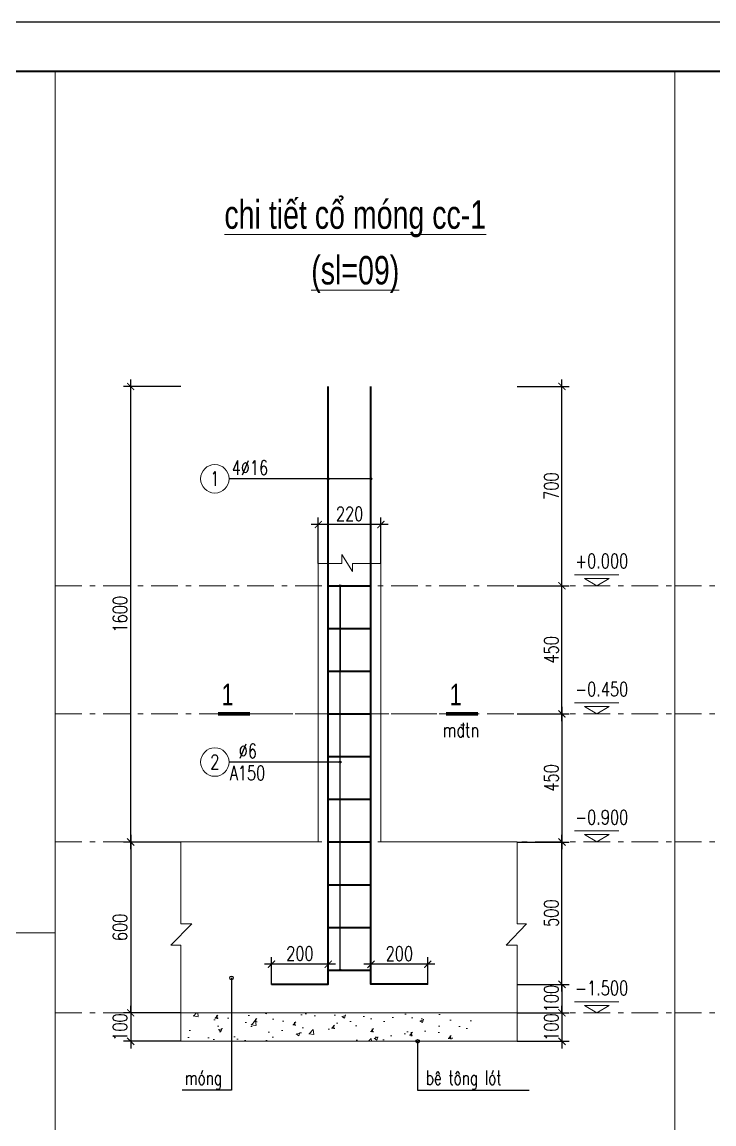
# Model space of a CAD drawing. Extents: x -1855204 to -1466800, y -1308584 to -996495.
# Drawn here: x -1684193 to -1674468, y -1071836 to -1056355 of the extents above; entities that cross this region are included whole.
import ezdxf
from ezdxf.enums import TextEntityAlignment as Align

# ---------------------------------------------------------------- set-up
doc = ezdxf.new("R2010")
doc.units = 0
doc.header["$LTSCALE"] = 150
doc.header["$PDMODE"] = 35
doc.linetypes.add('_Tim', pattern=[9, 5, -1.5, 1, -1.5])
doc.layers.get('0').update_dxf_attribs({"lineweight": 18})
doc.layers.get('Defpoints').update_dxf_attribs({"lineweight": 18})
for name, color, linetype, lineweight in [('05.Text', 253, 'Continuous', 18), ('11.Khung bo', 32, 'Continuous', 50), ('12.Khung', 36, 'Continuous', 25), ('LS-DIM', 251, 'Continuous', 13), ('LS-HATCH', 147, 'Continuous', 9), ('LS-TEXT', 60, 'Continuous', 20), ('LS-THAY', 7, 'Continuous', 20), ('LS-THEP', 3, 'Continuous', 35), ('LS-TRUC', 108, '_Tim', 9)]:
    doc.layers.add(name, color=color, linetype=linetype, lineweight=lineweight)
doc.layers.add('DIM', color=1, linetype='Continuous')
doc.styles.add('chu ghi chu', font='vntimeh.shx', dxfattribs={"width": 0.7})
doc.styles.add('DIM', font='romans.shx', dxfattribs={"width": 0.6})
doc.styles.add('KCVN-COMM', font='vnsimli.shx', dxfattribs={"width": 0.7, "height": 220})
doc.styles.add('KCVN-LEADER', font='vnromadi.shx', dxfattribs={"width": 0.7, "height": 4})
doc.styles.add('romans.shx', font='romans.shx', dxfattribs={"width": 0.75, "bigfont": 'vns.shx'})
doc.styles.add('vnsimpli', font='vnsimli.shx', dxfattribs={"width": 0.75})
doc.dimstyles.new('D25', dxfattribs={"dimscale": 0, "dimtxt": 200, "dimasz": 100, "dimexe": 100, "dimexo": 0, "dimgap": 50, "dimtad": 1, "dimdec": 0, "dimlfac": 0.25, "dimdsep": 46, "dimtxsty": 'vnsimpli', "dimblk1": 'ARCHTICK', "dimblk2": 'ARCHTICK', "dimsah": 1, "dimcen": 0, "dimdle": 100, "dimclrd": 256, "dimclre": 256, "dimclrt": 60, "dimadec": 0, "dimazin": 0, "dimtfac": 0.004, "dimtdec": 0, "dimtix": 1, "dimtmove": 2, "dimatfit": 3, "dimldrblk": 'ARCHTICK', "dimfxl": 1, "dimtolj": 1, "dimarcsym": 0})
doc.dimstyles.new('Ghi Chu', dxfattribs={"dimscale": 40, "dimtxt": 2.2, "dimasz": 1, "dimexe": 0.8, "dimexo": 0, "dimgap": 1, "dimtad": 1, "dimdec": 0, "dimzin": 0, "dimdsep": 46, "dimtxsty": 'DIM', "dimblk1": 'ARCHTICK', "dimblk2": 'ARCHTICK', "dimsah": 1, "dimcen": -0.2, "dimdle": 0.8, "dimclrd": 256, "dimclre": 256, "dimclrt": 60, "dimadec": 0, "dimazin": 0, "dimtfac": 1, "dimtdec": 0, "dimtmove": 0, "dimatfit": 3, "dimldrblk": 'ARCHTICK', "dimfxl": 1, "dimtolj": 1, "dimtzin": 0, "dimarcsym": 0})
doc.dimstyles.new('LS.GHI CHU', dxfattribs={"dimtxt": 200, "dimasz": 120, "dimexe": 120, "dimexo": 120, "dimgap": 80, "dimtad": 1, "dimdec": 0, "dimzin": 0, "dimdsep": 46, "dimtxsty": 'romans.shx', "dimblk": 'ARCHTICK', "dimcen": 0.09, "dimdle": 120, "dimclrd": 256, "dimclre": 8, "dimclrt": 7, "dimadec": 0, "dimazin": 0, "dimtfac": 1, "dimtdec": 0, "dimtofl": 0, "dimtmove": 0, "dimatfit": 3, "dimldrblk": 'ARCHTICK', "dimfxl": 1, "dimtolj": 1, "dimtzin": 0, "dimarcsym": 0})

# ---------------------------------------------------------------- blocks, each defined once
blk = doc.blocks.new('100')
at = {"layer": '11.Khung bo', "const_width": 26.7}
blk.add_lwpolyline([(1860913, -945240), (1860913, -916940), (1896063, -916940), (1896063, -945240)], close=True, dxfattribs=at)
at = {"layer": '12.Khung', "color": 1}
blk.add_lwpolyline([(1901579, -945940), (1901579, -916240), (1859580, -916240), (1859580, -945940)], close=True, dxfattribs=at)
blk = doc.blocks.new('_ArchTick')
at = {"layer": 'DIM', "color": 0, "const_width": 0.15}
blk.add_lwpolyline([(-0.5, -0.5), (0.5, 0.5)], dxfattribs=at)
blk = doc.blocks.new('*D1668')
at = {"layer": 'Defpoints', "color": 0, "transparency": 16777216}
for p in [(-1681960, -1067875), (-1682666, -1070275), (-1681960, -1070275)]:
    blk.add_point(p, dxfattribs=at)
at = {"layer": 'LS-DIM', "lineweight": -2, "transparency": 16777216}
for p, q in [((-1681960, -1067875), (-1682766, -1067875)), ((-1682666, -1067775), (-1682666, -1070375)), ((-1681960, -1070275), (-1682766, -1070275))]:
    blk.add_line(p, q, dxfattribs=at)
at = {"layer": 'LS-DIM', "lineweight": -2, "transparency": 16777216, "xscale": 100, "yscale": 100, "zscale": 100}
for p, rotation in [((-1682666, -1067875), 90), ((-1682666, -1070275), 270)]:
    blk.add_blockref('_ArchTick', p, dxfattribs=dict(at, rotation=rotation))
at = {"layer": 'LS-DIM', "color": 60, "transparency": 16777216, "insert": (-1682816, -1069075), "char_height": 200, "attachment_point": 5, "rotation": 90, "style": 'vnsimpli'}
blk.add_mtext('\\A1;600', dxfattribs=at)
blk = doc.blocks.new('*D1669')
at = {"layer": 'Defpoints', "color": 0, "transparency": 16777216}
for p in [(-1682666, -1061475), (-1681960, -1061475), (-1681960, -1067875)]:
    blk.add_point(p, dxfattribs=at)
at = {"layer": 'LS-DIM', "lineweight": -2, "transparency": 16777216}
for p, q in [((-1682666, -1067975), (-1682666, -1061375)), ((-1681960, -1061475), (-1682766, -1061475)), ((-1681960, -1067875), (-1682766, -1067875))]:
    blk.add_line(p, q, dxfattribs=at)
at = {"layer": 'LS-DIM', "lineweight": -2, "transparency": 16777216, "xscale": 100, "yscale": 100, "zscale": 100}
for p, rotation in [((-1682666, -1061475), 90), ((-1682666, -1067875), 270)]:
    blk.add_blockref('_ArchTick', p, dxfattribs=dict(at, rotation=rotation))
at = {"layer": 'LS-DIM', "color": 60, "transparency": 16777216, "insert": (-1682816, -1064675), "char_height": 200, "attachment_point": 5, "rotation": 90, "style": 'vnsimpli'}
blk.add_mtext('\\A1;1600', dxfattribs=at)
blk = doc.blocks.new('*D1670')
at = {"layer": 'Defpoints', "color": 0, "transparency": 16777216}
for p in [(-1680029, -1063414), (-1680029, -1063964), (-1679149, -1063964)]:
    blk.add_point(p, dxfattribs=at)
at = {"layer": 'LS-DIM', "lineweight": -2, "transparency": 16777216}
for p, q in [((-1679049, -1063414), (-1680129, -1063414)), ((-1680029, -1063964), (-1680029, -1063314)), ((-1679149, -1063964), (-1679149, -1063314))]:
    blk.add_line(p, q, dxfattribs=at)
at = {"layer": 'LS-DIM', "lineweight": -2, "transparency": 16777216, "xscale": 100, "yscale": 100, "zscale": 100, "rotation": 180}
blk.add_blockref('_ArchTick', (-1680029, -1063414), dxfattribs=at)
at = {"layer": 'LS-DIM', "lineweight": -2, "transparency": 16777216, "xscale": 100, "yscale": 100, "zscale": 100}
blk.add_blockref('_ArchTick', (-1679149, -1063414), dxfattribs=at)
at = {"layer": 'LS-DIM', "color": 60, "transparency": 16777216, "insert": (-1679589, -1063264), "char_height": 200, "attachment_point": 5, "style": 'vnsimpli'}
blk.add_mtext('\\A1;220', dxfattribs=at)
blk = doc.blocks.new('cotthep')
at = {"layer": 'LS-THAY'}
blk.add_circle((-250, 0), 250, dxfattribs=at)
at = {"layer": 'LS-TEXT', "style": 'vnsimpli', "width": 0.75}
for tag, p in [('24`25', (446, 69)), ('10', (-250, -123)), ('A200', (440, -316))]:
    blk.add_attdef(tag, text='', height=250, dxfattribs=at).set_placement(p, align=Align.CENTER)
blk = doc.blocks.new('*D1671')
at = {"layer": 'Defpoints', "color": 0, "transparency": 16777216}
for p in [(-1677233, -1064275), (-1676605, -1064275), (-1677233, -1066075)]:
    blk.add_point(p, dxfattribs=at)
at = {"layer": 'LS-DIM', "lineweight": -2, "transparency": 16777216}
for p, q in [((-1676605, -1066175), (-1676605, -1064175)), ((-1677233, -1064275), (-1676505, -1064275)), ((-1677233, -1066075), (-1676505, -1066075))]:
    blk.add_line(p, q, dxfattribs=at)
at = {"layer": 'LS-DIM', "lineweight": -2, "transparency": 16777216, "xscale": 100, "yscale": 100, "zscale": 100}
for p, rotation in [((-1676605, -1064275), 90), ((-1676605, -1066075), 270)]:
    blk.add_blockref('_ArchTick', p, dxfattribs=dict(at, rotation=rotation))
at = {"layer": 'LS-DIM', "color": 60, "transparency": 16777216, "insert": (-1676755, -1065175), "char_height": 200, "attachment_point": 5, "rotation": 90, "style": 'vnsimpli'}
blk.add_mtext('\\A1;450', dxfattribs=at)
blk = doc.blocks.new('*D1672')
at = {"layer": 'Defpoints', "color": 0, "transparency": 16777216}
for p in [(-1677233, -1061475), (-1676605, -1061475), (-1677233, -1064275)]:
    blk.add_point(p, dxfattribs=at)
at = {"layer": 'LS-DIM', "lineweight": -2, "transparency": 16777216}
for p, q in [((-1676605, -1064375), (-1676605, -1061375)), ((-1677233, -1061475), (-1676505, -1061475)), ((-1677233, -1064275), (-1676505, -1064275))]:
    blk.add_line(p, q, dxfattribs=at)
at = {"layer": 'LS-DIM', "lineweight": -2, "transparency": 16777216, "xscale": 100, "yscale": 100, "zscale": 100}
for p, rotation in [((-1676605, -1061475), 90), ((-1676605, -1064275), 270)]:
    blk.add_blockref('_ArchTick', p, dxfattribs=dict(at, rotation=rotation))
at = {"layer": 'LS-DIM', "color": 60, "transparency": 16777216, "insert": (-1676755, -1062875), "char_height": 200, "attachment_point": 5, "rotation": 90, "style": 'vnsimpli'}
blk.add_mtext('\\A1;700', dxfattribs=at)
blk = doc.blocks.new('*D1673')
at = {"layer": 'Defpoints', "color": 0, "transparency": 16777216}
for p in [(-1677233, -1067875), (-1676605, -1067875), (-1677233, -1069875)]:
    blk.add_point(p, dxfattribs=at)
at = {"layer": 'LS-DIM', "lineweight": -2, "transparency": 16777216}
for p, q in [((-1677233, -1067875), (-1676505, -1067875)), ((-1676605, -1069975), (-1676605, -1067775)), ((-1677233, -1069875), (-1676505, -1069875))]:
    blk.add_line(p, q, dxfattribs=at)
at = {"layer": 'LS-DIM', "lineweight": -2, "transparency": 16777216, "xscale": 100, "yscale": 100, "zscale": 100}
for p, rotation in [((-1676605, -1067875), 90), ((-1676605, -1069875), 270)]:
    blk.add_blockref('_ArchTick', p, dxfattribs=dict(at, rotation=rotation))
at = {"layer": 'LS-DIM', "color": 60, "transparency": 16777216, "insert": (-1676755, -1068875), "char_height": 200, "attachment_point": 5, "rotation": 90, "style": 'vnsimpli'}
blk.add_mtext('\\A1;500', dxfattribs=at)
blk = doc.blocks.new('nhieu cot')
at = {"layer": 'LS-DIM', "linetype": 'Continuous'}
for p, q in [((605, 194), (-173, 194)), ((432, 130), (0, 130)), ((0, 130), (216, 0)), ((432, 0), (0, 0)), ((216, 0), (432, 130))]:
    blk.add_line(p, q, dxfattribs=at)
blk.add_solid([(216, 0), (216, 130), (0, 130), (216, 0)], dxfattribs=at)
at = {"color": 31, "linetype": 'Continuous', "style": 'chu ghi chu', "width": 0.7}
for tag, p in [('COT3', (-73, 1058)), ('COT2', (-73, 684)), ('COT1', (-73, 309))]:
    blk.add_attdef(tag, p, '', height=250, dxfattribs=at)
blk = doc.blocks.new('*D1674')
at = {"layer": 'Defpoints', "color": 0, "transparency": 16777216}
for p in [(-1677233, -1066075), (-1677232, -1067875), (-1676605, -1067875)]:
    blk.add_point(p, dxfattribs=at)
at = {"layer": 'LS-DIM', "lineweight": -2, "transparency": 16777216}
for p, q in [((-1676605, -1065975), (-1676605, -1067975)), ((-1677233, -1066075), (-1676505, -1066075)), ((-1677232, -1067875), (-1676505, -1067875))]:
    blk.add_line(p, q, dxfattribs=at)
at = {"layer": 'LS-DIM', "lineweight": -2, "transparency": 16777216, "xscale": 100, "yscale": 100, "zscale": 100}
for p, rotation in [((-1676605, -1066075), 90), ((-1676605, -1067875), 270)]:
    blk.add_blockref('_ArchTick', p, dxfattribs=dict(at, rotation=rotation))
at = {"layer": 'LS-DIM', "color": 60, "transparency": 16777216, "insert": (-1676755, -1066975), "char_height": 200, "attachment_point": 5, "rotation": 90, "style": 'vnsimpli'}
blk.add_mtext('\\A1;450', dxfattribs=at)
blk = doc.blocks.new('*D1675')
at = {"layer": 'Defpoints', "color": 0, "transparency": 16777216}
for p in [(-1680687, -1069592), (-1680687, -1069875), (-1679889, -1069875)]:
    blk.add_point(p, dxfattribs=at)
at = {"layer": 'LS-DIM', "lineweight": -2, "transparency": 16777216}
for p, q in [((-1679789, -1069592), (-1680787, -1069592)), ((-1680687, -1069875), (-1680687, -1069492)), ((-1679889, -1069875), (-1679889, -1069492))]:
    blk.add_line(p, q, dxfattribs=at)
at = {"layer": 'LS-DIM', "lineweight": -2, "transparency": 16777216, "xscale": 100, "yscale": 100, "zscale": 100, "rotation": 180}
blk.add_blockref('_ArchTick', (-1680687, -1069592), dxfattribs=at)
at = {"layer": 'LS-DIM', "lineweight": -2, "transparency": 16777216, "xscale": 100, "yscale": 100, "zscale": 100}
blk.add_blockref('_ArchTick', (-1679889, -1069592), dxfattribs=at)
at = {"layer": 'LS-DIM', "color": 60, "transparency": 16777216, "insert": (-1680288, -1069442), "char_height": 200, "attachment_point": 5, "style": 'vnsimpli'}
blk.add_mtext('\\A1;200', dxfattribs=at)
blk = doc.blocks.new('*D1676')
at = {"layer": 'Defpoints', "color": 0, "transparency": 16777216}
for p in [(-1679289, -1069593), (-1679289, -1069876), (-1678491, -1069876)]:
    blk.add_point(p, dxfattribs=at)
at = {"layer": 'LS-DIM', "lineweight": -2, "transparency": 16777216}
for p, q in [((-1678391, -1069593), (-1679389, -1069593)), ((-1679289, -1069876), (-1679289, -1069493)), ((-1678491, -1069876), (-1678491, -1069493))]:
    blk.add_line(p, q, dxfattribs=at)
at = {"layer": 'LS-DIM', "lineweight": -2, "transparency": 16777216, "xscale": 100, "yscale": 100, "zscale": 100, "rotation": 180}
blk.add_blockref('_ArchTick', (-1679289, -1069593), dxfattribs=at)
at = {"layer": 'LS-DIM', "lineweight": -2, "transparency": 16777216, "xscale": 100, "yscale": 100, "zscale": 100}
blk.add_blockref('_ArchTick', (-1678491, -1069593), dxfattribs=at)
at = {"layer": 'LS-DIM', "color": 60, "transparency": 16777216, "insert": (-1678890, -1069443), "char_height": 200, "attachment_point": 5, "style": 'vnsimpli'}
blk.add_mtext('\\A1;200', dxfattribs=at)
blk = doc.blocks.new('*D1677')
at = {"layer": 'Defpoints', "color": 0, "transparency": 16777216}
for p in [(-1681961, -1070275), (-1682666, -1070675), (-1681961, -1070675)]:
    blk.add_point(p, dxfattribs=at)
at = {"layer": 'LS-DIM', "lineweight": -2, "transparency": 16777216}
for p, q in [((-1682666, -1070275), (-1682666, -1070175)), ((-1681961, -1070275), (-1682766, -1070275)), ((-1682666, -1070275), (-1682666, -1070675)), ((-1681961, -1070675), (-1682766, -1070675)), ((-1682666, -1070675), (-1682666, -1070775))]:
    blk.add_line(p, q, dxfattribs=at)
at = {"layer": 'LS-DIM', "lineweight": -2, "transparency": 16777216, "xscale": 100, "yscale": 100, "zscale": 100}
for p, rotation in [((-1682666, -1070275), 270), ((-1682666, -1070675), 90)]:
    blk.add_blockref('_ArchTick', p, dxfattribs=dict(at, rotation=rotation))
at = {"layer": 'LS-DIM', "color": 60, "transparency": 16777216, "insert": (-1682816, -1070475), "char_height": 200, "attachment_point": 5, "rotation": 90, "style": 'vnsimpli'}
blk.add_mtext('\\A1;100', dxfattribs=at)
blk = doc.blocks.new('*D1678')
at = {"layer": 'Defpoints', "color": 0, "transparency": 16777216}
for p in [(-1677233, -1069875), (-1677233, -1070275), (-1676605, -1070275)]:
    blk.add_point(p, dxfattribs=at)
at = {"layer": 'LS-DIM', "lineweight": -2, "transparency": 16777216}
for p, q in [((-1676605, -1069875), (-1676605, -1069775)), ((-1677233, -1069875), (-1676505, -1069875)), ((-1676605, -1069875), (-1676605, -1070275)), ((-1677233, -1070275), (-1676505, -1070275)), ((-1676605, -1070275), (-1676605, -1070375))]:
    blk.add_line(p, q, dxfattribs=at)
at = {"layer": 'LS-DIM', "lineweight": -2, "transparency": 16777216, "xscale": 100, "yscale": 100, "zscale": 100}
for p, rotation in [((-1676605, -1069875), 270), ((-1676605, -1070275), 90)]:
    blk.add_blockref('_ArchTick', p, dxfattribs=dict(at, rotation=rotation))
at = {"layer": 'LS-DIM', "color": 60, "transparency": 16777216, "insert": (-1676755, -1070075), "char_height": 200, "attachment_point": 5, "rotation": 90, "style": 'vnsimpli'}
blk.add_mtext('\\A1;100', dxfattribs=at)
blk = doc.blocks.new('*D1679')
at = {"layer": 'Defpoints', "color": 0, "transparency": 16777216}
for p in [(-1677232, -1070275), (-1677232, -1070675), (-1676605, -1070675)]:
    blk.add_point(p, dxfattribs=at)
at = {"layer": 'LS-DIM', "lineweight": -2, "transparency": 16777216}
for p, q in [((-1676605, -1070275), (-1676605, -1070175)), ((-1677232, -1070275), (-1676505, -1070275)), ((-1676605, -1070275), (-1676605, -1070675)), ((-1677232, -1070675), (-1676505, -1070675)), ((-1676605, -1070675), (-1676605, -1070775))]:
    blk.add_line(p, q, dxfattribs=at)
at = {"layer": 'LS-DIM', "lineweight": -2, "transparency": 16777216, "xscale": 100, "yscale": 100, "zscale": 100}
for p, rotation in [((-1676605, -1070275), 270), ((-1676605, -1070675), 90)]:
    blk.add_blockref('_ArchTick', p, dxfattribs=dict(at, rotation=rotation))
at = {"layer": 'LS-DIM', "color": 60, "transparency": 16777216, "insert": (-1676755, -1070475), "char_height": 200, "attachment_point": 5, "rotation": 90, "style": 'vnsimpli'}
blk.add_mtext('\\A1;100', dxfattribs=at)

msp = doc.modelspace()

# ---------------------------------------------------------------- hatches: boundary and pattern name
at = {"layer": 'LS-HATCH'}
h = msp.add_hatch(dxfattribs=at)
h.set_pattern_fill('AR-CONC', color=256, scale=3, style=0)
h.set_pattern_definition([(50, (-2369675.23, 284620.83), (546.55401, -47.81726), [57.15, -628.65]), (355, (-2369675.23, 284620.83), (-105.72848, 573.16993), [45.72, -502.92]), (100.451, (-2369629.7, 284616.85), (440.8275, 525.35006), [48.57, -534.27]), (46.1842, (-2369675.2, 284773.2), (813.23712, -126.12698), [85.725, -942.975]), (96.6356, (-2369607.46, 284762.7), (712.2127, 742.27667), [72.855, -801.405]), (351.184, (-2369675.2, 284773.2), (712.2138, 742.27535), [68.58, -754.38]), (21, (-2369599.03, 284735.13), (454.84464, -306.79656), [57.15, -628.65]), (326, (-2369599.03, 284735.13), (185.40609, 552.5639), [45.72, -502.92]), (71.4514, (-2369561.1, 284709.57), (640.24947, 245.76857), [48.57, -534.27]), (37.5, (-2369675.23, 284620.83), (9.26581, 253.665117), [0, -496.824, 0, -510.54, 0, -504.825]), (7.5, (-2369675.23, 284620.83), (200.458988, 300.541724), [0, -291.084, 0, -485.394, 0, -192.405]), (327.5, (-2369845.15, 284620.83), (406.771786, -17.186232), [0, -190.5, 0, -594.36, 0, -788.67]), (317.5, (-2369921.35, 284620.83), (444.38754, 76.27947), [0, -247.65, 0, -394.716, 0, -560.07])])
h.paths.add_polyline_path([(-1677873.4, -1070674.6), (-1677873.4, -1070274.6), (-1681960.4, -1070274.6), (-1681960.4, -1070674.6)])

# ---------------------------------------------------------------- linework, layer by layer
at = {"layer": 'LS-DIM'}
for points in [[(-1680029, -1063964.2), (-1679697.8, -1063964.2), (-1679697.8, -1063836), (-1679548.6, -1064075.2), (-1679548.6, -1063964.2), (-1679149, -1063964.2)], [(-1681960.4, -1067874.6), (-1681960.4, -1069026.3), (-1681805.9, -1069026.3), (-1682100.5, -1069324.7), (-1681960.4, -1069324.7), (-1681960.4, -1070674.6)], [(-1677233.4, -1067874.6), (-1677233.4, -1069026.3), (-1677104.8, -1069026.3), (-1677390, -1069324.7), (-1677233.4, -1069324.7), (-1677233.4, -1070674.6)]]:
    msp.add_lwpolyline(points, dxfattribs=at)
at = {"layer": 'LS-TEXT', "const_width": 51.4}
for points in [[(-1680989.7, -1066074.6), (-1681439.4, -1066074.6)], [(-1677783.6, -1066074.6), (-1678233.2, -1066074.6)]]:
    msp.add_lwpolyline(points, dxfattribs=at)
at = {"layer": 'LS-THAY'}
for p, q in [((-1683729.2, -1057048.7), (-1683729.2, -1081256.6)), ((-1675016.8, -1057048.7), (-1675016.8, -1081256.6)), ((-1701153.8, -1069152.7), (-1683729.2, -1069152.7)), ((-1681960.2, -1070274.6), (-1677233.4, -1070274.6)), ((-1681960.2, -1070674.6), (-1677233.4, -1070674.6))]:
    msp.add_line(p, q, dxfattribs=at)
for points in [[(-1681960.2, -1067874.6), (-1680029, -1067874.6), (-1680029, -1063964.2)], [(-1677233.4, -1067874.6), (-1679149, -1067874.6), (-1679149, -1063964.2)]]:
    msp.add_lwpolyline(points, dxfattribs=at)
at = {"layer": 'LS-THEP', "ltscale": 40}
for p, q in [((-1679889, -1064274.6), (-1679289, -1064274.6)), ((-1679889, -1064874.6), (-1679289, -1064874.6)), ((-1679889, -1065474.6), (-1679289, -1065474.6)), ((-1679889, -1066074.6), (-1679289, -1066074.6)), ((-1679889, -1066674.6), (-1679289, -1066674.6)), ((-1679889, -1067274.6), (-1679289, -1067274.6)), ((-1679889, -1067874.6), (-1679289, -1067874.6)), ((-1679889, -1068474.6), (-1679289, -1068474.6)), ((-1679889, -1069074.6), (-1679289, -1069074.6)), ((-1679889, -1069674.6), (-1679289, -1069674.6))]:
    msp.add_line(p, q, dxfattribs=at)
for points in [[(-1680687.1, -1069874.6), (-1679889, -1069874.6), (-1679889, -1061474.6)], [(-1678490.8, -1069874.6), (-1679289, -1069874.6), (-1679289, -1061474.6)]]:
    msp.add_lwpolyline(points, dxfattribs=at)
at = {"layer": 'LS-TRUC', "ltscale": 0.5}
for p, q in [((-1683729.2, -1064274.6), (-1675016.8, -1064274.6)), ((-1675016.8, -1064274.6), (-1666304.5, -1064274.6)), ((-1683729.2, -1066074.6), (-1675016.8, -1066074.6)), ((-1681439.4, -1066074.6), (-1677783.6, -1066074.6)), ((-1675016.8, -1066074.6), (-1666304.5, -1066074.6)), ((-1683729.2, -1067874.6), (-1675016.8, -1067874.6)), ((-1675016.8, -1067874.6), (-1666304.5, -1067874.6)), ((-1683729.2, -1070274.6), (-1675016.8, -1070274.6)), ((-1675016.8, -1070274.6), (-1666304.5, -1070274.6))]:
    msp.add_line(p, q, dxfattribs=at)

# ---------------------------------------------------------------- block references
at = {"layer": '05.Text', "xscale": 0.991454545641318, "yscale": 0.991454545641318, "zscale": 0.9914545456793755}
msp.add_blockref('100', (-3546164.4, -147944.3), dxfattribs=at)
at = {"layer": 'LS-DIM'}
ref = msp.add_blockref('cotthep', (-1681283, -1062772.1), dxfattribs=dict(at, xscale=0.7999999998137355, yscale=0.7999999998137355, zscale=0.8))
ref.add_attrib('10', '1', dxfattribs={"layer": 'LS-TEXT', "height": 200, "style": 'vnsimpli', "width": 0.75}).set_placement((-1681483, -1062870.7), align=Align.CENTER)
ref.add_attrib('24`25', '4`16', dxfattribs={"layer": 'LS-TEXT', "height": 200, "style": 'vnsimpli', "width": 0.75}).set_placement((-1680990, -1062716.7), align=Align.CENTER)
ref = msp.add_blockref('nhieu cot', (-1675942.5, -1064274.6), dxfattribs=dict(at, xscale=-0.7999999998137355, yscale=0.7999999998137355, zscale=0.8))
ref.add_attrib('COT1', '+0.000', dxfattribs={"layer": 'LS-TEXT', "linetype": 'Continuous', "height": 200, "style": 'vnsimpli', "width": 0.75}).set_placement((-1676045.8, -1064027), align=Align.CENTER)
ref = msp.add_blockref('nhieu cot', (-1675942.5, -1066074.6), dxfattribs=dict(at, xscale=-0.7999999998137355, yscale=0.7999999998137355, zscale=0.8))
ref.add_attrib('COT1', '-0.450', dxfattribs={"layer": 'LS-TEXT', "linetype": 'Continuous', "height": 200, "style": 'vnsimpli', "width": 0.75}).set_placement((-1676045.8, -1065827), align=Align.CENTER)
ref = msp.add_blockref('cotthep', (-1681283, -1066752.1), dxfattribs=dict(at, xscale=0.7999999998137355, yscale=0.7999999998137355, zscale=0.8))
ref.add_attrib('10', '2', dxfattribs={"layer": 'LS-TEXT', "height": 200, "style": 'vnsimpli', "width": 0.75}).set_placement((-1681483, -1066850.7), align=Align.CENTER)
ref.add_attrib('24`25', '%%c6', dxfattribs={"layer": 'LS-TEXT', "height": 200, "style": 'vnsimpli', "width": 0.75}).set_placement((-1681019.5, -1066696.7), align=Align.CENTER)
ref.add_attrib('A200', 'A150', dxfattribs={"layer": 'LS-TEXT', "height": 200, "style": 'vnsimpli', "width": 0.75}).set_placement((-1681025.6, -1067004.6), align=Align.CENTER)
ref = msp.add_blockref('nhieu cot', (-1675942.5, -1067874.6), dxfattribs=dict(at, xscale=-0.7999999998137355, yscale=0.7999999998137355, zscale=0.8))
ref.add_attrib('COT1', '-0.900', dxfattribs={"layer": 'LS-TEXT', "linetype": 'Continuous', "height": 200, "style": 'vnsimpli', "width": 0.75}).set_placement((-1676045.8, -1067627), align=Align.CENTER)
ref = msp.add_blockref('nhieu cot', (-1675943.5, -1070274.6), dxfattribs=dict(at, xscale=-0.7999999998137355, yscale=0.7999999998137355, zscale=0.8))
ref.add_attrib('COT1', '-1.500', dxfattribs={"layer": 'LS-TEXT', "linetype": 'Continuous', "height": 200, "style": 'vnsimpli', "width": 0.75}).set_placement((-1676046.8, -1070027), align=Align.CENTER)

# ---------------------------------------------------------------- texts
at = {"layer": 'LS-TEXT', "style": 'KCVN-LEADER', "width": 0.75}
for s, p in [('%%Uchi tiÕt cæ mãng cc-1', (-1679509.6, -1059259.5)), ('%%U(sl=09)', (-1679509.6, -1060041.4))]:
    msp.add_text(s, height=400, dxfattribs=at).set_placement(p, align=Align.CENTER)
for p in [(-1681220.6, -1065952.7), (-1678014.5, -1065952.7)]:
    msp.add_text('1', height=300, dxfattribs=at).set_placement(p, align=Align.RIGHT)
at = {"layer": 'LS-TEXT'}
for s, style, width, p in [('m®tn', 'vnsimpli', 0.75, (-1678282.2, -1066401.1)), ('mãng', 'KCVN-COMM', 0.7, (-1681904.2, -1071286.9)), ('bª t«ng lãt', 'KCVN-COMM', 0.7, (-1678517.5, -1071287.1))]:
    msp.add_text(s, height=200, dxfattribs=dict(at, style=style, width=width)).set_placement(p)

# ---------------------------------------------------------------- dimensions: what is measured, and where the dimension line sits
at = {"layer": 'LS-DIM'}
for base, p1, p2, picture, middle in [((-1682666, -1061474.6), (-1681960.2, -1067874.6), (-1681960.2, -1061474.6), '*D1669', (-1682816, -1064674.6)), ((-1676605.2, -1061474.6), (-1677233.4, -1064274.6), (-1677233.4, -1061474.6), '*D1672', (-1676755.2, -1062874.6)), ((-1676605.2, -1064274.6), (-1677233.4, -1066074.6), (-1677233.4, -1064274.6), '*D1671', (-1676755.2, -1065174.6)), ((-1676605.2, -1067874.6), (-1677233.4, -1066074.6), (-1677232.4, -1067874.6), '*D1674', (-1676755.2, -1066974.6)), ((-1682666, -1070274.6), (-1681960.2, -1067874.6), (-1681960.2, -1070274.6), '*D1668', (-1682816, -1069074.6)), ((-1676605.2, -1067874.6), (-1677233.4, -1069874.6), (-1677233.4, -1067874.6), '*D1673', (-1676755.2, -1068874.6)), ((-1676605.2, -1070274.6), (-1677233.4, -1069874.6), (-1677233.4, -1070274.6), '*D1678', (-1676755.2, -1070074.6)), ((-1682666, -1070674.6), (-1681961.2, -1070274.6), (-1681961.2, -1070674.6), '*D1677', (-1682816, -1070474.6)), ((-1676605.2, -1070674.6), (-1677232.4, -1070274.6), (-1677232.4, -1070674.6), '*D1679', (-1676755.2, -1070474.6))]:
    dim = msp.add_linear_dim(base=base, p1=p1, p2=p2, angle=90, dimstyle='D25', override={"dimscale": 1}, dxfattribs=at)
    dim.commit()
    dim.dimension.update_dxf_attribs({"geometry": picture, "text_midpoint": middle})
for base, p1, p2, picture, middle in [((-1680029, -1063414.4), (-1679149, -1063964.2), (-1680029, -1063964.2), '*D1670', (-1679589, -1063264.4)), ((-1680687.1, -1069592.5), (-1679889, -1069874.6), (-1680687.1, -1069874.6), '*D1675', (-1680288, -1069442.5)), ((-1679289, -1069593.5), (-1678490.8, -1069875.6), (-1679289, -1069875.6), '*D1676', (-1678889.9, -1069443.5))]:
    dim = msp.add_linear_dim(base=base, p1=p1, p2=p2, dimstyle='D25', override={"dimscale": 1}, dxfattribs=at)
    dim.commit()
    dim.dimension.update_dxf_attribs({"geometry": picture, "text_midpoint": middle})

# ---------------------------------------------------------------- leaders
for points, dimstyle, override in [([(-1679889, -1062772.1), (-1681283, -1062772.1)], 'LS.GHI CHU', {"dimscale": 50, "dimasz": 0.5, "dimtad": 0, "dimtxsty": 'vnsimpli', "dimldrblk": 'Origin'}), ([(-1679289, -1062772.1), (-1680853.8, -1062772.1)], 'LS.GHI CHU', {"dimscale": 50, "dimasz": 0.5, "dimtad": 0, "dimtxsty": 'vnsimpli', "dimldrblk": 'Origin'}), ([(-1679722.5, -1064274.6), (-1679722.5, -1065474.6)], 'LS.GHI CHU', {"dimscale": 50, "dimasz": 0.5, "dimtad": 0, "dimtxsty": 'vnsimpli', "dimldrblk": 'Origin'}), ([(-1679722.5, -1069674.6), (-1679722.5, -1064274.6)], 'LS.GHI CHU', {"dimscale": 50, "dimasz": 0.5, "dimtad": 0, "dimtxsty": 'vnsimpli', "dimldrblk": 'Origin'}), ([(-1679722.5, -1066752.1), (-1680726.9, -1066752.1), (-1681283, -1066752.1)], 'LS.GHI CHU', {"dimscale": 50, "dimasz": 0.5, "dimtad": 0, "dimtxsty": 'vnsimpli', "dimldrblk": 'Origin'}), ([(-1681248.4, -1069784.4), (-1681248.4, -1071360.5), (-1681940.6, -1071360.5)], 'Ghi Chu', {"dimscale": 50, "dimtad": 0, "dimldrblk": 'Origin'}), ([(-1678633, -1070674.6), (-1678633, -1071360.5), (-1677067.8, -1071360.5)], 'Ghi Chu', {"dimscale": 50, "dimtad": 0, "dimldrblk": 'Origin'})]:
    msp.add_leader(points, dimstyle=dimstyle, override=override, dxfattribs=at)

doc.saveas('drawing.dxf')
